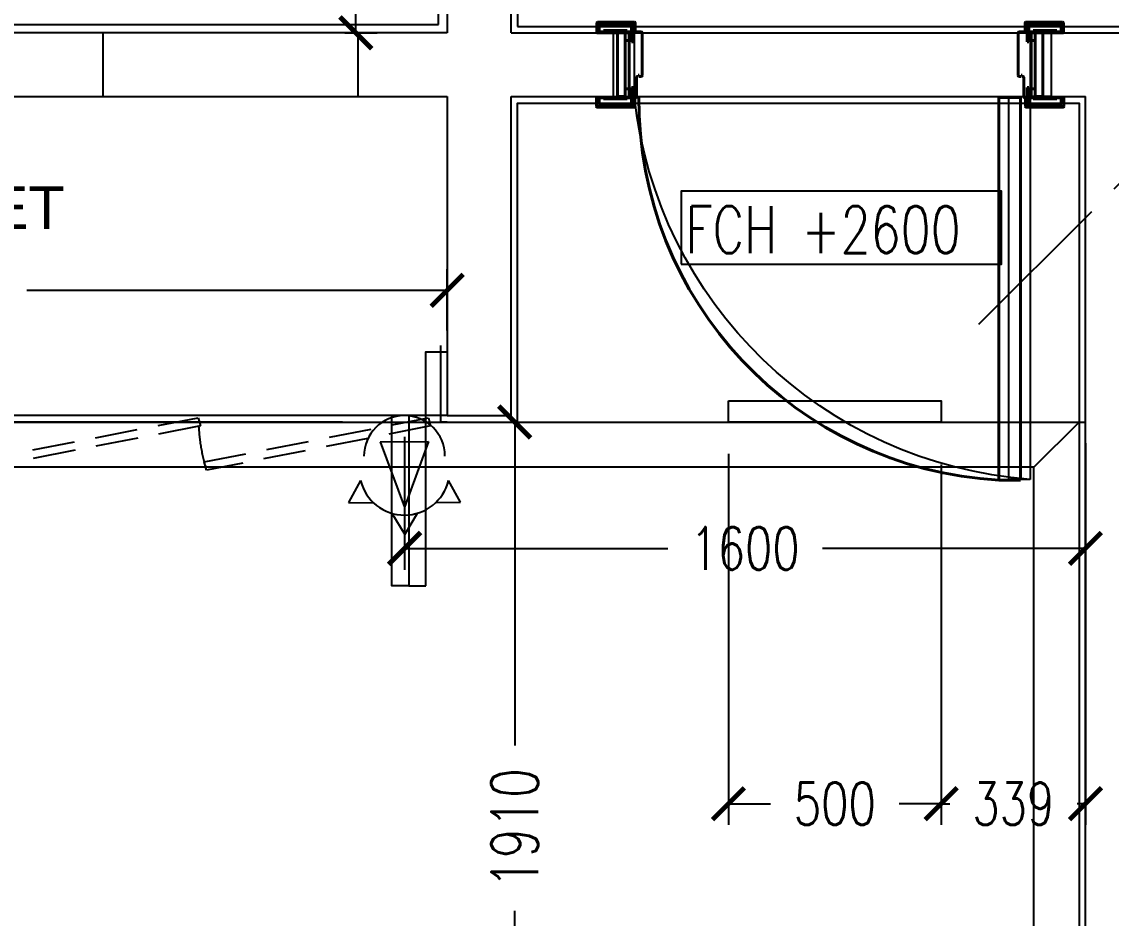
# Model space of a CAD drawing. Header units: millimetres. Extents: x 186805 to 449048, y 2167 to 51540.
# Drawn here: x 296794 to 299354, y 9301 to 11408 of the extents above; entities that cross this region are included whole.
import ezdxf
from ezdxf.enums import TextEntityAlignment as Align

# ---------------------------------------------------------------- set-up
doc = ezdxf.new("R2010")
doc.units = ezdxf.units.MM
for name, pattern in [('BC$0$HIDDEN', [0.375, 0.25, -0.125]), ('BC$0$XR-BAS2-BLOCK-B$1$CENTER', [2, 1.25, -0.25, 0.25, -0.25]), ('CENTER', [2, 1.25, -0.25, 0.25, -0.25]), ('HIDDEN2', [0.1875, 0.125, -0.0625])]:
    doc.linetypes.add(name, pattern=pattern)
doc.layers.get('0').update_dxf_attribs({"linetype": 'CONTINUOUS'})
doc.layers.get('Defpoints').update_dxf_attribs({"linetype": 'CONTINUOUS'})
for name, color, linetype, lineweight in [('0-60x60-C', 3, 'CONTINUOUS', 13), ('1', 130, 'CONTINUOUS', 40), ('wall', 4, 'CONTINUOUS', 25)]:
    doc.layers.add(name, color=color, linetype=linetype, lineweight=lineweight)
for name, color, linetype in [('0-cornice-C', 3, 'CONTINUOUS'), ('0TG-grid', 9, 'CENTER'), ('0TG-text', 4, 'CONTINUOUS'), ('A-ABOVE DOOR', 1, 'HIDDEN2'), ('a-door', 4, 'CONTINUOUS'), ('a-wall', 140, 'CONTINUOUS'), ('BC-TILES', 2, 'CONTINUOUS'), ('dimension', 7, 'CONTINUOUS'), ('MEP', 16, 'CONTINUOUS'), ('TEXT', 3, 'CONTINUOUS')]:
    doc.layers.add(name, color=color, linetype=linetype)
doc.styles.add('BW.B$0$SAS', font='sanss___.ttf')
doc.styles.add('ROMANS_075', font='romans.shx', dxfattribs={"width": 0.75})
doc.dimstyles.new('ARCH_1-50B$0', dxfattribs={"dimscale": 1000, "dimtxt": 0.11, "dimasz": 0.075, "dimexe": 0.05, "dimexo": 0.05, "dimgap": 0.055, "dimtad": 0, "dimdec": 0, "dimrnd": 1, "dimzin": 12, "dimdsep": 46, "dimtxsty": 'ROMANS_075', "dimblk1": 'ARCHTICK', "dimblk2": 'ARCHTICK', "dimsah": 1, "dimcen": 0.07, "dimclrd": 9, "dimclre": 9, "dimadec": 0, "dimazin": 0, "dimtfac": 1, "dimtdec": 0, "dimtofl": 0, "dimtmove": 0, "dimatfit": 3, "dimldrblk": 'ARCHTICK', "dimfxl": 0.05, "dimtolj": 1, "dimtzin": 12, "dimarcsym": 0})

# ---------------------------------------------------------------- blocks, each defined once
blk = doc.blocks.new('A$C7C4A1575')
at = {"layer": 'A-ABOVE DOOR', "color": 8}
for p, q in [((67295.1, 41050), (64945.1, 41050)), ((67685.1, 40300), (68715.1, 40300)), ((67685.1, 40150), (68715.1, 40150))]:
    blk.add_line(p, q, dxfattribs=at)
at = {"layer": 'a-door', "color": 8, "lineweight": -3}
for points in [[(67245.1, 41450), (67245.1, 40900), (67295.1, 40900), (67295.1, 41050), (67165.1, 41050)], [(67205.1, 41050), (67205.1, 41450), (67165.1, 41450), (67165.1, 41050)], [(67205.1, 41450), (67245.1, 41450)]]:
    blk.add_lwpolyline(points, dxfattribs=at)
at = {"layer": 'a-door', "color": 8}
for points in [[(68665.1, 41200), (68615.1, 41200), (68615.1, 40300), (68665.1, 40300)], [(68715.1, 40150), (68665.1, 40150), (68665.1, 41200)], [(67685.1, 40300), (67735.1, 40300), (67735.1, 40150), (67685.1, 40150)], [(68715.1, 40300), (68665.1, 40300)]]:
    blk.add_lwpolyline(points, dxfattribs=at)
blk.add_arc((68740, 40192.1), 1010.7, 94.2496, 173.872, dxfattribs=at)
at = {"layer": 'a-wall', "color": 8}
for p, q in [((68795.1, 44900), (68795.1, 40300)), ((67295.1, 41050), (67445.1, 41050)), ((67295.1, 40300), (67295.1, 41050)), ((67445.1, 41050), (67445.1, 40300)), ((64945.1, 40300), (67295.1, 40300)), ((67445.1, 40300), (67685.1, 40300)), ((67685.1, 40150), (67685.1, 40300)), ((68715.1, 40300), (68715.1, 40150)), ((68715.1, 40300), (68795.1, 40300)), ((67295.1, 40150), (64945.1, 40150)), ((67295.1, 40070), (67295.1, 40150)), ((67445.1, 40150), (67685.1, 40150)), ((67445.1, 40150), (67445.1, 40070)), ((68715.1, 40150), (69025.1, 40150))]:
    blk.add_line(p, q, dxfattribs=at)
blk = doc.blocks.new('A$C32DD6ECA')
at = {"layer": '0-60x60-C', "color": 16, "xscale": 0.04183124983683228, "yscale": 0.04183124983683228, "zscale": 0.04183124983683228, "rotation": 180}
blk.add_blockref('A$C7C4A1575', (4397.08, 2202.64), dxfattribs=at)
blk = doc.blocks.new('_ArchTick')
at = {"color": 0, "linetype": 'ByBlock', "const_width": 0.15}
blk.add_lwpolyline([(-0.5, -0.5), (0.5, 0.5)], dxfattribs=at)
blk = doc.blocks.new('*D179')
at = {"layer": 'Defpoints', "color": 0, "transparency": 16777216}
for p in [(-578601.9, -212414.1), (-577001.9, -212429.1), (-577001.9, -212726.2)]:
    blk.add_point(p, dxfattribs=at)
at = {"layer": 'dimension', "color": 9, "lineweight": -2, "transparency": 16777216}
for p, q in [((-578601.9, -212464.1), (-578601.9, -212776.2)), ((-577001.9, -212479.1), (-577001.9, -212776.2)), ((-578601.9, -212726.2), (-577983.7, -212726.2)), ((-577001.9, -212726.2), (-577620.1, -212726.2))]:
    blk.add_line(p, q, dxfattribs=at)
at = {"layer": 'dimension', "color": 9, "lineweight": -2, "transparency": 16777216, "xscale": 75, "yscale": 75, "zscale": 75, "rotation": 180}
blk.add_blockref('_ArchTick', (-578601.9, -212726.2), dxfattribs=at)
at = {"layer": 'dimension', "color": 9, "lineweight": -2, "transparency": 16777216, "xscale": 75, "yscale": 75, "zscale": 75}
blk.add_blockref('_ArchTick', (-577001.9, -212726.2), dxfattribs=at)
at = {"layer": 'dimension', "color": 0, "transparency": 16777216, "insert": (-577801.9, -212726.2), "char_height": 100, "attachment_point": 5, "style": 'ROMANS_075'}
blk.add_mtext('\\A1;1600', dxfattribs=at)
blk = doc.blocks.new('*D97')
at = {"layer": 'Defpoints', "color": 0, "transparency": 16777216}
for p in [(-578501.9, -212119.6), (-580851.9, -212264.1), (-578501.9, -212264.1)]:
    blk.add_point(p, dxfattribs=at)
at = {"layer": 'dimension', "color": 9, "lineweight": -2, "transparency": 16777216}
for p, q in [((-580851.9, -212214.1), (-580851.9, -212069.6)), ((-578501.9, -212214.1), (-578501.9, -212069.6)), ((-580851.9, -212119.6), (-579864, -212119.6)), ((-578501.9, -212119.6), (-579489.7, -212119.6))]:
    blk.add_line(p, q, dxfattribs=at)
at = {"layer": 'dimension', "color": 9, "lineweight": -2, "transparency": 16777216, "xscale": 75, "yscale": 75, "zscale": 75, "rotation": 180}
blk.add_blockref('_ArchTick', (-580851.9, -212119.6), dxfattribs=at)
at = {"layer": 'dimension', "color": 9, "lineweight": -2, "transparency": 16777216, "xscale": 75, "yscale": 75, "zscale": 75}
blk.add_blockref('_ArchTick', (-578501.9, -212119.6), dxfattribs=at)
at = {"layer": 'dimension', "color": 0, "transparency": 16777216, "insert": (-579676.9, -212119.6), "char_height": 100, "attachment_point": 5, "style": 'ROMANS_075'}
blk.add_mtext('\\A1;2350', dxfattribs=at)
blk = doc.blocks.new('*D114')
at = {"layer": 'Defpoints', "color": 0, "transparency": 16777216}
for p in [(-577840.9, -212454.1), (-577340.9, -212479.1), (-577340.9, -213326.4)]:
    blk.add_point(p, dxfattribs=at)
at = {"layer": 'dimension', "color": 9, "lineweight": -2, "transparency": 16777216}
for p, q in [((-577840.9, -212504.1), (-577840.9, -213376.4)), ((-577340.9, -212529.1), (-577340.9, -213376.4)), ((-577840.9, -213326.4), (-577742.3, -213326.4)), ((-577340.9, -213326.4), (-577439.5, -213326.4))]:
    blk.add_line(p, q, dxfattribs=at)
at = {"layer": 'dimension', "color": 9, "lineweight": -2, "transparency": 16777216, "xscale": 75, "yscale": 75, "zscale": 75, "rotation": 180}
blk.add_blockref('_ArchTick', (-577840.9, -213326.4), dxfattribs=at)
at = {"layer": 'dimension', "color": 9, "lineweight": -2, "transparency": 16777216, "xscale": 75, "yscale": 75, "zscale": 75}
blk.add_blockref('_ArchTick', (-577340.9, -213326.4), dxfattribs=at)
at = {"layer": 'dimension', "color": 0, "transparency": 16777216, "insert": (-577590.9, -213326.4), "char_height": 100, "attachment_point": 5, "style": 'ROMANS_075'}
blk.add_mtext('\\A1;500', dxfattribs=at)
blk = doc.blocks.new('*D115')
at = {"layer": 'Defpoints', "color": 0, "transparency": 16777216}
for p in [(-577340.9, -212479.1), (-577001.9, -212552), (-577001.9, -213326.4)]:
    blk.add_point(p, dxfattribs=at)
at = {"layer": 'dimension', "color": 9, "lineweight": -2, "transparency": 16777216}
for p, q in [((-577340.9, -212529.1), (-577340.9, -213376.4)), ((-577001.9, -212602), (-577001.9, -213376.4)), ((-577340.9, -213326.4), (-577321, -213326.4)), ((-577001.9, -213326.4), (-577021.7, -213326.4))]:
    blk.add_line(p, q, dxfattribs=at)
at = {"layer": 'dimension', "color": 9, "lineweight": -2, "transparency": 16777216, "xscale": 75, "yscale": 75, "zscale": 75, "rotation": 180}
blk.add_blockref('_ArchTick', (-577340.9, -213326.4), dxfattribs=at)
at = {"layer": 'dimension', "color": 9, "lineweight": -2, "transparency": 16777216, "xscale": 75, "yscale": 75, "zscale": 75}
blk.add_blockref('_ArchTick', (-577001.9, -213326.4), dxfattribs=at)
at = {"layer": 'dimension', "color": 0, "transparency": 16777216, "insert": (-577171.4, -213326.4), "char_height": 100, "attachment_point": 5, "style": 'ROMANS_075'}
blk.add_mtext('\\A1;339', dxfattribs=at)
blk = doc.blocks.new('*D205')
at = {"layer": 'Defpoints', "color": 0, "transparency": 16777216}
for p in [(-578343.2, -212429.1), (-578343.2, -212429.1), (-578343.2, -214339.2)]:
    blk.add_point(p, dxfattribs=at)
at = {"layer": 'dimension', "color": 9, "lineweight": -2, "transparency": 16777216}
for p, q in [((-578343.2, -212429.1), (-578343.2, -213189.7)), ((-578293.2, -212429.1), (-578293.2, -212429.1)), ((-578343.2, -214339.2), (-578343.2, -213578.6)), ((-578293.2, -214339.2), (-578293.2, -214339.2))]:
    blk.add_line(p, q, dxfattribs=at)
at = {"layer": 'dimension', "color": 9, "lineweight": -2, "transparency": 16777216, "xscale": 75, "yscale": 75, "zscale": 75}
for p, rotation in [((-578343.2, -212429.1), 90), ((-578343.2, -214339.2), 270)]:
    blk.add_blockref('_ArchTick', p, dxfattribs=dict(at, rotation=rotation))
at = {"layer": 'dimension', "color": 0, "transparency": 16777216, "insert": (-578343.2, -213384.1), "char_height": 110, "attachment_point": 5, "rotation": 90, "style": 'ROMANS_075'}
blk.add_mtext('\\A1;1910', dxfattribs=at)
blk = doc.blocks.new('*D220')
at = {"layer": 'Defpoints', "color": 0, "transparency": 16777216}
for p in [(-578776.9, -211035.2), (-578792.4, -211514.1), (-578716.5, -211514.1)]:
    blk.add_point(p, dxfattribs=at)
at = {"layer": 'dimension', "color": 9, "lineweight": -2, "transparency": 16777216}
for p, q in [((-578726.9, -211035.2), (-578666.5, -211035.2)), ((-578716.5, -211035.2), (-578716.5, -211125)), ((-578716.5, -211514.1), (-578716.5, -211424.3)), ((-578742.4, -211514.1), (-578666.5, -211514.1))]:
    blk.add_line(p, q, dxfattribs=at)
at = {"layer": 'dimension', "color": 9, "lineweight": -2, "transparency": 16777216, "xscale": 75, "yscale": 75, "zscale": 75}
for p, rotation in [((-578716.5, -211035.2), 90), ((-578716.5, -211514.1), 270)]:
    blk.add_blockref('_ArchTick', p, dxfattribs=dict(at, rotation=rotation))
at = {"layer": 'dimension', "color": 0, "transparency": 16777216, "insert": (-578716.5, -211274.6), "char_height": 100, "attachment_point": 5, "rotation": 90, "style": 'ROMANS_075'}
blk.add_mtext('\\A1;479', dxfattribs=at)
blk = doc.blocks.new('A$C35C014DB')
at = {"color": 9}
blk.add_lwpolyline([(3383.6, 8512.9), (6053.6, 8512.9), (6053.6, 9782.9), (3383.6, 9782.9)], close=True, dxfattribs=at)
for points in [[(3203.6, 7582.9), (3383.6, 7582.9), (3383.6, 8332.9), (4703.6, 8332.9), (4703.6, 3762.9), (918.6, 3762.9), (918.6, 3762.9)], [(3218.6, 7582.9), (3203.6, 7582.9), (3203.6, 7762.9), (3203.6, 7762.9)]]:
    blk.add_lwpolyline(points, dxfattribs=at)
at = {"color": 8, "linetype": 'BC$0$HIDDEN', "ltscale": 400}
for points in [[(2638.6, 7573.6), (2103.1, 7469.8), (2097.6, 7489), (2633.4, 7592.9)], [(3179.6, 7573.6), (2653.1, 7469.8), (2647.6, 7489), (3174.4, 7592.9)]]:
    blk.add_lwpolyline(points, close=True, dxfattribs=at)
blk.add_arc((3041.6, 7592.9), 407.5, 182.8133, 197.6247, dxfattribs=at)
at = {"layer": '0-cornice-C', "color": 1}
for p, q in [((918.6, 7582.9), (3218.6, 7582.9)), ((4597.6, 7476.9), (4703.6, 7582.9))]:
    blk.add_line(p, q, dxfattribs=at)
at = {"layer": '0-cornice-C', "color": 5}
blk.add_line((3368.6, 7582.9), (4718.6, 7582.9), dxfattribs=at)
at = {"layer": '0-cornice-C', "color": 1}
blk.add_lwpolyline([(1024.6, 3868.9), (4597.6, 3868.9), (4597.6, 7476.9), (1024.6, 7476.9)], close=True, dxfattribs=at)
at = {"layer": '0TG-grid', "linetype": 'BC$0$XR-BAS2-BLOCK-B$1$CENTER', "ltscale": 300}
blk.add_line((4468.1, 7812.9), (13602.6, 16947.4), dxfattribs=at)
at = {"layer": '1', "color": 8}
for p, q in [((3570.6, 8520.9), (3570.6, 8497.9)), ((3658.6, 8522.9), (3572.6, 8522.9)), ((3575.6, 8516.4), (3575.6, 8500.4)), ((3575.6, 8500.4), (3585.6, 8500.4)), ((3651.6, 8518.4), (3577.6, 8518.4)), ((3585.6, 8500.4), (3585.6, 8503.4)), ((3585.6, 8503.4), (3641.6, 8503.4)), ((3641.6, 8503.4), (3641.6, 8500.4)), ((3641.6, 8500.4), (3651.6, 8500.4)), ((3651.6, 8500.4), (3646.6, 8500.4)), ((3646.6, 8500.4), (3646.6, 8465.4)), ((3651.6, 8500.4), (3651.6, 8518.4)), ((3653.6, 8518.4), (3651.6, 8518.4)), ((3651.6, 8518.4), (3651.6, 8478.4)), ((3651.6, 8476.4), (3651.6, 8500.4)), ((3655.6, 8478.4), (3655.6, 8516.4)), ((3674.6, 8500.4), (3655.6, 8500.4)), ((3655.6, 8500.4), (3655.6, 8476.4)), ((3660.6, 8500.4), (3660.6, 8520.9)), ((4562.6, 8500.4), (4581.6, 8500.4)), ((4576.6, 8500.4), (4576.6, 8520.9)), ((4578.6, 8522.9), (4664.6, 8522.9)), ((4581.6, 8478.4), (4581.6, 8516.4)), ((4581.6, 8500.4), (4581.6, 8476.4)), ((4583.6, 8518.4), (4585.6, 8518.4)), ((4585.6, 8500.4), (4585.6, 8518.4)), ((4585.6, 8518.4), (4659.6, 8518.4)), ((4585.6, 8518.4), (4585.6, 8478.4)), ((4595.6, 8500.4), (4585.6, 8500.4)), ((4585.6, 8476.4), (4585.6, 8500.4)), ((4585.6, 8500.4), (4590.6, 8500.4)), ((4590.6, 8500.4), (4590.6, 8465.4)), ((4651.6, 8503.4), (4595.6, 8503.4)), ((4595.6, 8503.4), (4595.6, 8500.4)), ((4651.6, 8500.4), (4651.6, 8503.4)), ((4661.6, 8500.4), (4651.6, 8500.4)), ((4661.6, 8516.4), (4661.6, 8500.4)), ((4666.6, 8520.9), (4666.6, 8497.9)), ((3570.6, 8497.9), (3646.6, 8497.9)), ((3618.6, 8497.9), (3636.6, 8497.9)), ((3618.6, 8347.9), (3618.6, 8497.9)), ((3636.6, 8497.9), (3636.6, 8347.9)), ((3636.6, 8479.9), (3646.6, 8479.9)), ((3646.6, 8365.9), (3646.6, 8479.9)), ((3651.6, 8478.4), (3655.6, 8478.4)), ((3655.6, 8476.4), (3651.6, 8476.4)), ((3676.6, 8397.4), (3676.6, 8498.4)), ((4560.6, 8397.4), (4560.6, 8498.4)), ((4585.6, 8478.4), (4581.6, 8478.4)), ((4581.6, 8476.4), (4585.6, 8476.4)), ((4666.6, 8497.9), (4590.6, 8497.9)), ((4600.6, 8479.9), (4590.6, 8479.9)), ((4590.6, 8365.9), (4590.6, 8479.9)), ((4618.6, 8497.9), (4600.6, 8497.9)), ((4600.6, 8497.9), (4600.6, 8347.9)), ((4618.6, 8347.9), (4618.6, 8497.9)), ((3646.6, 8460.4), (3646.6, 8425.4)), ((4590.6, 8460.4), (4590.6, 8425.4)), ((3646.6, 8420.4), (3646.6, 8425.4)), ((4590.6, 8420.4), (4590.6, 8425.4)), ((3646.6, 8420.4), (3646.6, 8385.4)), ((3667.4, 8396.4), (3667.4, 8398.4)), ((3669.5, 8398.4), (3667.4, 8398.4)), ((3669.5, 8397.4), (3669.5, 8398.4)), ((3669.5, 8395.4), (3669.5, 8397.4)), ((4567.7, 8397.4), (4567.7, 8398.4)), ((4567.7, 8398.4), (4569.8, 8398.4)), ((4567.7, 8395.4), (4567.7, 8397.4)), ((4569.8, 8396.4), (4569.8, 8398.4)), ((4590.6, 8420.4), (4590.6, 8385.4)), ((3646.6, 8380.4), (3646.6, 8345.4)), ((3663.6, 8347.4), (3663.6, 8393.4)), ((3665.6, 8395.4), (3667.4, 8395.4)), ((3667.4, 8395.4), (3667.4, 8396.4)), ((3669.5, 8395.4), (3674.6, 8395.4)), ((4567.7, 8395.4), (4562.6, 8395.4)), ((4569.8, 8395.4), (4569.8, 8396.4)), ((4571.6, 8395.4), (4569.8, 8395.4)), ((4573.6, 8347.4), (4573.6, 8393.4)), ((4590.6, 8380.4), (4590.6, 8345.4)), ((3569.6, 8324.9), (3569.6, 8347.9)), ((3636.6, 8347.9), (3618.6, 8347.9)), ((3636.6, 8365.9), (3646.6, 8365.9)), ((3651.6, 8345.4), (3651.6, 8369.4)), ((3651.6, 8369.4), (3655.6, 8369.4)), ((3651.6, 8367.4), (3655.6, 8367.4)), ((3651.6, 8327.4), (3651.6, 8367.4)), ((3655.6, 8369.4), (3655.6, 8345.4)), ((3655.6, 8367.4), (3655.6, 8329.4)), ((4515.2, 8346.1), (4565.8, 8346.1)), ((4515.2, 7446.1), (4515.2, 8346.1)), ((4565.8, 8346.1), (4565.8, 7446.1)), ((4585.6, 8369.4), (4581.6, 8369.4)), ((4581.6, 8369.4), (4581.6, 8345.4)), ((4585.6, 8367.4), (4581.6, 8367.4)), ((4581.6, 8367.4), (4581.6, 8329.4)), ((4585.6, 8345.4), (4585.6, 8369.4)), ((4585.6, 8327.4), (4585.6, 8367.4)), ((4600.6, 8365.9), (4590.6, 8365.9)), ((4600.6, 8347.9), (4618.6, 8347.9)), ((4667.6, 8324.9), (4667.6, 8347.9)), ((3657.6, 8322.9), (3571.6, 8322.9)), ((3575.6, 8329.4), (3575.6, 8345.4)), ((3575.6, 8345.4), (3585.6, 8345.4)), ((3651.6, 8327.4), (3577.6, 8327.4)), ((3585.6, 8345.4), (3585.6, 8342.4)), ((3585.6, 8342.4), (3641.6, 8342.4)), ((3641.6, 8342.4), (3641.6, 8345.4)), ((3641.6, 8345.4), (3651.6, 8345.4)), ((3646.6, 8345.4), (3651.6, 8345.4)), ((3651.6, 8345.4), (3651.6, 8327.4)), ((3653.6, 8327.4), (3651.6, 8327.4)), ((3655.6, 8345.4), (3661.6, 8345.4)), ((3659.6, 8345.4), (3659.6, 8324.9)), ((4581.6, 8345.4), (4575.6, 8345.4)), ((4577.6, 8345.4), (4577.6, 8324.9)), ((4579.6, 8322.9), (4665.6, 8322.9)), ((4583.6, 8327.4), (4585.6, 8327.4)), ((4590.6, 8345.4), (4585.6, 8345.4)), ((4595.6, 8345.4), (4585.6, 8345.4)), ((4585.6, 8345.4), (4585.6, 8327.4)), ((4585.6, 8327.4), (4659.6, 8327.4)), ((4595.6, 8342.4), (4595.6, 8345.4)), ((4651.6, 8342.4), (4595.6, 8342.4)), ((4651.6, 8345.4), (4651.6, 8342.4)), ((4661.6, 8345.4), (4651.6, 8345.4)), ((4661.6, 8329.4), (4661.6, 8345.4)), ((4565.8, 7446.1), (4515.2, 7446.1))]:
    blk.add_line(p, q, dxfattribs=at)
for centre, radius, start, end in [((3572.6, 8520.9), 2, 90, 180), ((3577.6, 8516.4), 2, 90, 180), ((3653.6, 8516.4), 2, 0, 90), ((3658.6, 8520.9), 2, 0, 90), ((3674.6, 8498.4), 2, 0, 90), ((4562.6, 8498.4), 2, 90, 180), ((4578.6, 8520.9), 2, 90, 180), ((4583.6, 8516.4), 2, 90, 180), ((4659.6, 8516.4), 2, 0, 90), ((4664.6, 8520.9), 2, 0, 90), ((3674.6, 8397.4), 2, 270, 0), ((4562.6, 8397.4), 2, 180, 270), ((3665.6, 8393.4), 2, 90, 180), ((4571.6, 8393.4), 2, 0, 90), ((3661.6, 8347.4), 2, 270, 0), ((4565.3, 8341.4), 896.4, 179.5682, 266.7957), ((4575.6, 8347.4), 2, 180, 270), ((3571.6, 8324.9), 2, 180, 270), ((3577.6, 8329.4), 2, 180, 270), ((3653.6, 8329.4), 2, 270, 0), ((3657.6, 8324.9), 2, 270, 0), ((4579.6, 8324.9), 2, 180, 270), ((4583.6, 8329.4), 2, 180, 270), ((4659.6, 8329.4), 2, 270, 0), ((4665.6, 8324.9), 2, 270, 0)]:
    blk.add_arc(centre, radius, start, end, dxfattribs=at)
at = {"layer": 'A-ABOVE DOOR'}
for p, q in [((3608.6, 8497.9), (4638.6, 8497.9)), ((3608.6, 8347.9), (4638.6, 8347.9)), ((2973.6, 7582.9), (1498.6, 7582.9))]:
    blk.add_line(p, q, dxfattribs=at)
at = {"layer": 'BC-TILES', "color": 71}
blk.add_lwpolyline([(3198.6, 8517.9), (3198.6, 11127.9), (2548.6, 11127.9), (2548.6, 12027.9), (888.6, 12027.9), (888.6, 11267.9), (1288.6, 11267.9), (1288.6, 11127.9), (888.6, 11127.9), (888.6, 8517.9)], close=True, dxfattribs=at)
at = {"layer": 'MEP'}
for p, q in [((3830.9, 7582.9), (4428.2, 7582.9)), ((3061.3, 7536.5), (3175, 7536.8)), ((3061.3, 7536.5), (3118.6, 7383.1)), ((3175, 7536.8), (3118.6, 7383.1)), ((3015.3, 7445.2), (2987, 7393.9)), ((3250.1, 7394.7), (3221.5, 7445.8)), ((2987, 7393.9), (3045.5, 7393.1)), ((3191.6, 7393.5), (3250.1, 7394.7)), ((3088.5, 7368.5), (3118.8, 7318.3)), ((3118.8, 7318.3), (3148.7, 7368.6))]:
    blk.add_line(p, q, dxfattribs=at)
for points in [[(2409.8, 8347.9), (3009.8, 8347.9), (3009.8, 8497.9), (2409.8, 8497.9)], [(3879.6, 7632.9), (4379.6, 7632.9), (4379.6, 7582.9), (3879.6, 7582.9)]]:
    blk.add_lwpolyline(points, close=True, dxfattribs=at)
for points in [[(2617.8, 7858.2, 0, 0, 0), (2617.8, 7963.7, 0, 0, 0), (2652.2, 7963.7, 0, 0, 0), (2585.2, 8037.8, 0, 0, 0), (2617.8, 8037.8, 0, 0, 0), (2617.8, 8127.4, 60, 0, 0), (2617.8, 8277.4, 0, 0, 0)], [(2884.4, 7830.6, 0, 0, 0), (2884.4, 7963.7, 0, 0, 0), (2850, 7963.7, 0, 0, 0), (2916.9, 8037.8, 0, 0, 0), (2884.4, 8037.8, 0, 0, 0), (2884.4, 8127.4, 60, 0, 0), (2884.4, 8277.4, 0, 0, 0)], [(4008.1, 7008.1, 0, 0, 0), (4008.1, 7113.6, 0, 0, 0), (4042.5, 7113.6, 0, 0, 0), (3975.5, 7187.7, 0, 0, 0), (4008.1, 7187.7, 0, 0, 0), (4008.1, 7277.3, 60, 0, 0), (4008.1, 7427.3, 0, 0, 0)], [(4274.6, 6980.5, 0, 0, 0), (4274.6, 7113.6, 0, 0, 0), (4240.2, 7113.6, 0, 0, 0), (4307.2, 7187.7, 0, 0, 0), (4274.6, 7187.7, 0, 0, 0), (4274.6, 7277.3, 60, 0, 0), (4274.6, 7427.3, 0, 0, 0)]]:
    blk.add_lwpolyline(points, format="xyseb", dxfattribs=at)
for centre, radius, start, end in [((3118.2, 7502.8), 95.2, 0.1581, 180.1581), ((3118.3, 7470.2), 106.1, 193.6569, 346.6594)]:
    blk.add_arc(centre, radius, start, end, dxfattribs=at)
at = {"layer": 'TEXT', "color": 4}
blk.add_lwpolyline([(3768.6, 7954), (4521, 7954), (4521, 8125.7), (3768.6, 8125.7)], close=True, dxfattribs=at)
at = {"layer": 'wall'}
for p, q in [((3218.6, 8577.9), (3218.6, 8497.9)), ((3368.6, 8497.9), (3368.6, 8577.9)), ((3218.6, 8497.9), (868.6, 8497.9)), ((3368.6, 8497.9), (3608.6, 8497.9)), ((3608.6, 8497.9), (3608.6, 8347.9)), ((4638.6, 8347.9), (4638.6, 8497.9)), ((4638.6, 8497.9), (4948.6, 8497.9)), ((868.6, 8347.9), (3218.6, 8347.9)), ((3218.6, 8347.9), (3218.6, 7597.9)), ((3368.6, 8347.9), (3608.6, 8347.9)), ((3368.6, 7597.9), (3368.6, 8347.9)), ((4638.6, 8347.9), (4718.6, 8347.9)), ((4718.6, 3747.9), (4718.6, 8347.9)), ((3218.6, 7597.9), (3368.6, 7597.9))]:
    blk.add_line(p, q, dxfattribs=at)
at = {"layer": '0TG-text', "style": 'BW.B$0$SAS'}
blk.add_text('CLOSET', height=100, dxfattribs=at).set_placement((2040.6, 8036.8), align=Align.CENTER)
at = {"layer": 'TEXT', "color": 2, "linetype": 'Continuous', "insert": (3778.6, 8035.1), "char_height": 110, "attachment_point": 4, "style": 'ROMANS_075'}
blk.add_mtext('FCH +2600', dxfattribs=at)
at = {"layer": 'dimension'}
for base, p1, p2, angle, picture, middle in [((3004, 8497.9), (2943.6, 8976.8), (2928.1, 8497.9), 270, '*D220', (3004, 8737.4)), ((4379.6, 6685.6), (3879.6, 7557.9), (4379.6, 7532.9), 180, '*D114', (4129.6, 6685.6))]:
    dim = blk.add_linear_dim(base=base, p1=p1, p2=p2, angle=angle, dimstyle='ARCH_1-50B$0', override={"dimtxt": 0.1, "dimtmove": 2}, dxfattribs=at)
    dim.commit()
    dim.dimension.update_dxf_attribs({"geometry": picture, "text_midpoint": middle, "insert": (581720.5, 220012)})
for base, p1, p2, picture, middle in [((3218.6, 7892.4), (868.6, 7747.9), (3218.6, 7747.9), '*D97', (2043.6, 7892.4)), ((4718.6, 7285.8), (3118.6, 7597.9), (4718.6, 7582.9), '*D179', (3918.6, 7285.8))]:
    dim = blk.add_linear_dim(base=base, p1=p1, p2=p2, dimstyle='ARCH_1-50B$0', override={"dimtxt": 0.1, "dimtmove": 2}, dxfattribs=at)
    dim.commit()
    dim.dimension.update_dxf_attribs({"geometry": picture, "text_midpoint": middle, "insert": (581720.5, 220012)})
at = {"layer": 'dimension', "color": 2}
dim = blk.add_linear_dim(base=(3377.2, 7582.9), p1=(3377.2, 5672.9), p2=(3377.2, 7582.9), angle=270, dimstyle='ARCH_1-50B$0', dxfattribs=at)
dim.commit()
dim.dimension.update_dxf_attribs({"geometry": '*D205', "text_midpoint": (3377.2, 6627.9), "insert": (581720.5, 220012)})
at = {"layer": 'dimension'}
dim = blk.add_linear_dim(base=(4718.6, 6685.6), p1=(4379.6, 7532.9), p2=(4718.6, 7460.1), angle=180, dimstyle='ARCH_1-50B$0', override={"dimtxt": 0.1, "dimtmove": 2}, dxfattribs=at)
dim.commit()
dim.dimension.update_dxf_attribs({"geometry": '*D115', "text_midpoint": (4549.1, 6685.6), "dimtype": 128, "insert": (581720.5, 220012)})

msp = doc.modelspace()

# ---------------------------------------------------------------- block references
at = {"linetype": 'ByBlock'}
msp.add_blockref('A$C35C014DB', (294575.3, 2884.3), dxfattribs=at)
at = {"layer": '0-60x60-C', "color": 16, "xscale": -23.90557308239969, "yscale": 23.90557308239969, "zscale": 23.90557308239969}
msp.add_blockref('A$C32DD6ECA', (335613.6, -1123), dxfattribs=at)

doc.saveas('drawing.dxf')
